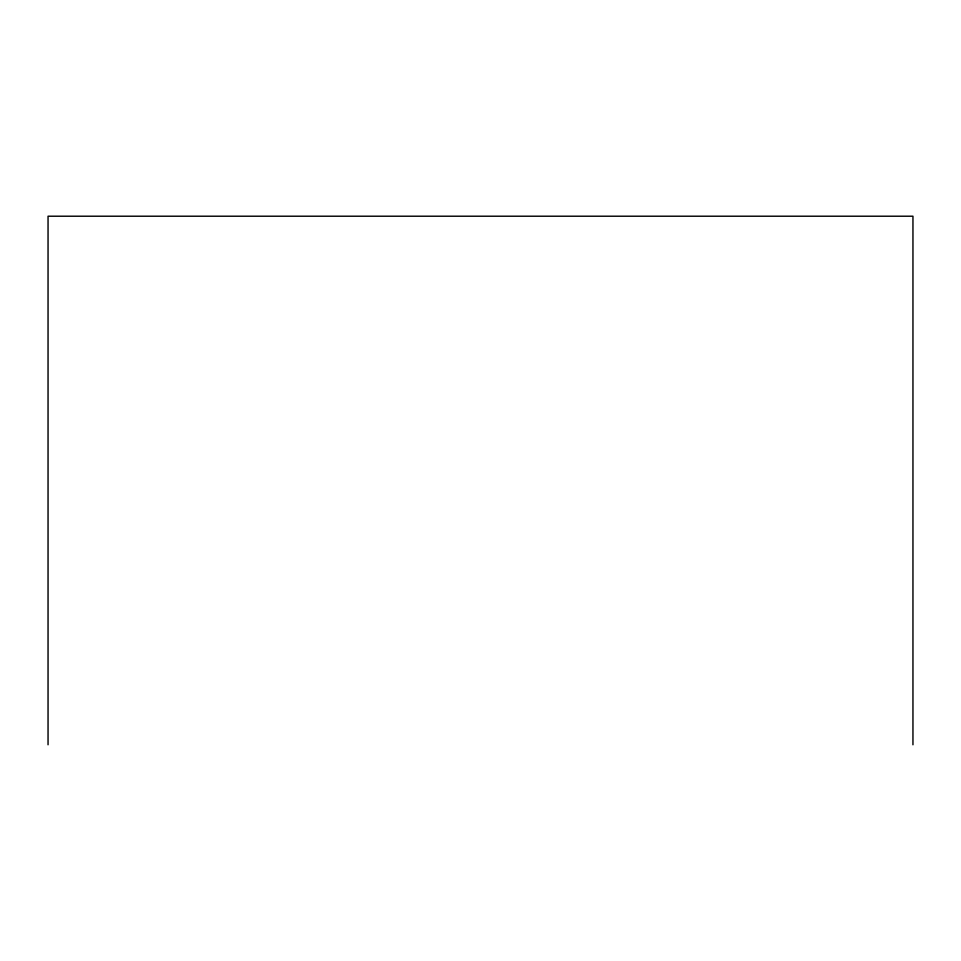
<?xml version="1.0" encoding="UTF-8"?>
<svg xmlns="http://www.w3.org/2000/svg" width="961" height="961" viewBox="0 0 961 961"><rect width="100%" height="100%" fill="white"/><g stroke="black" fill="none" stroke-linecap="round" stroke-linejoin="round"><path stroke-width="1.44" d="M912.95 744.787L912.95 216.213L48.05 216.213L48.05 744.787"/></g></svg>
